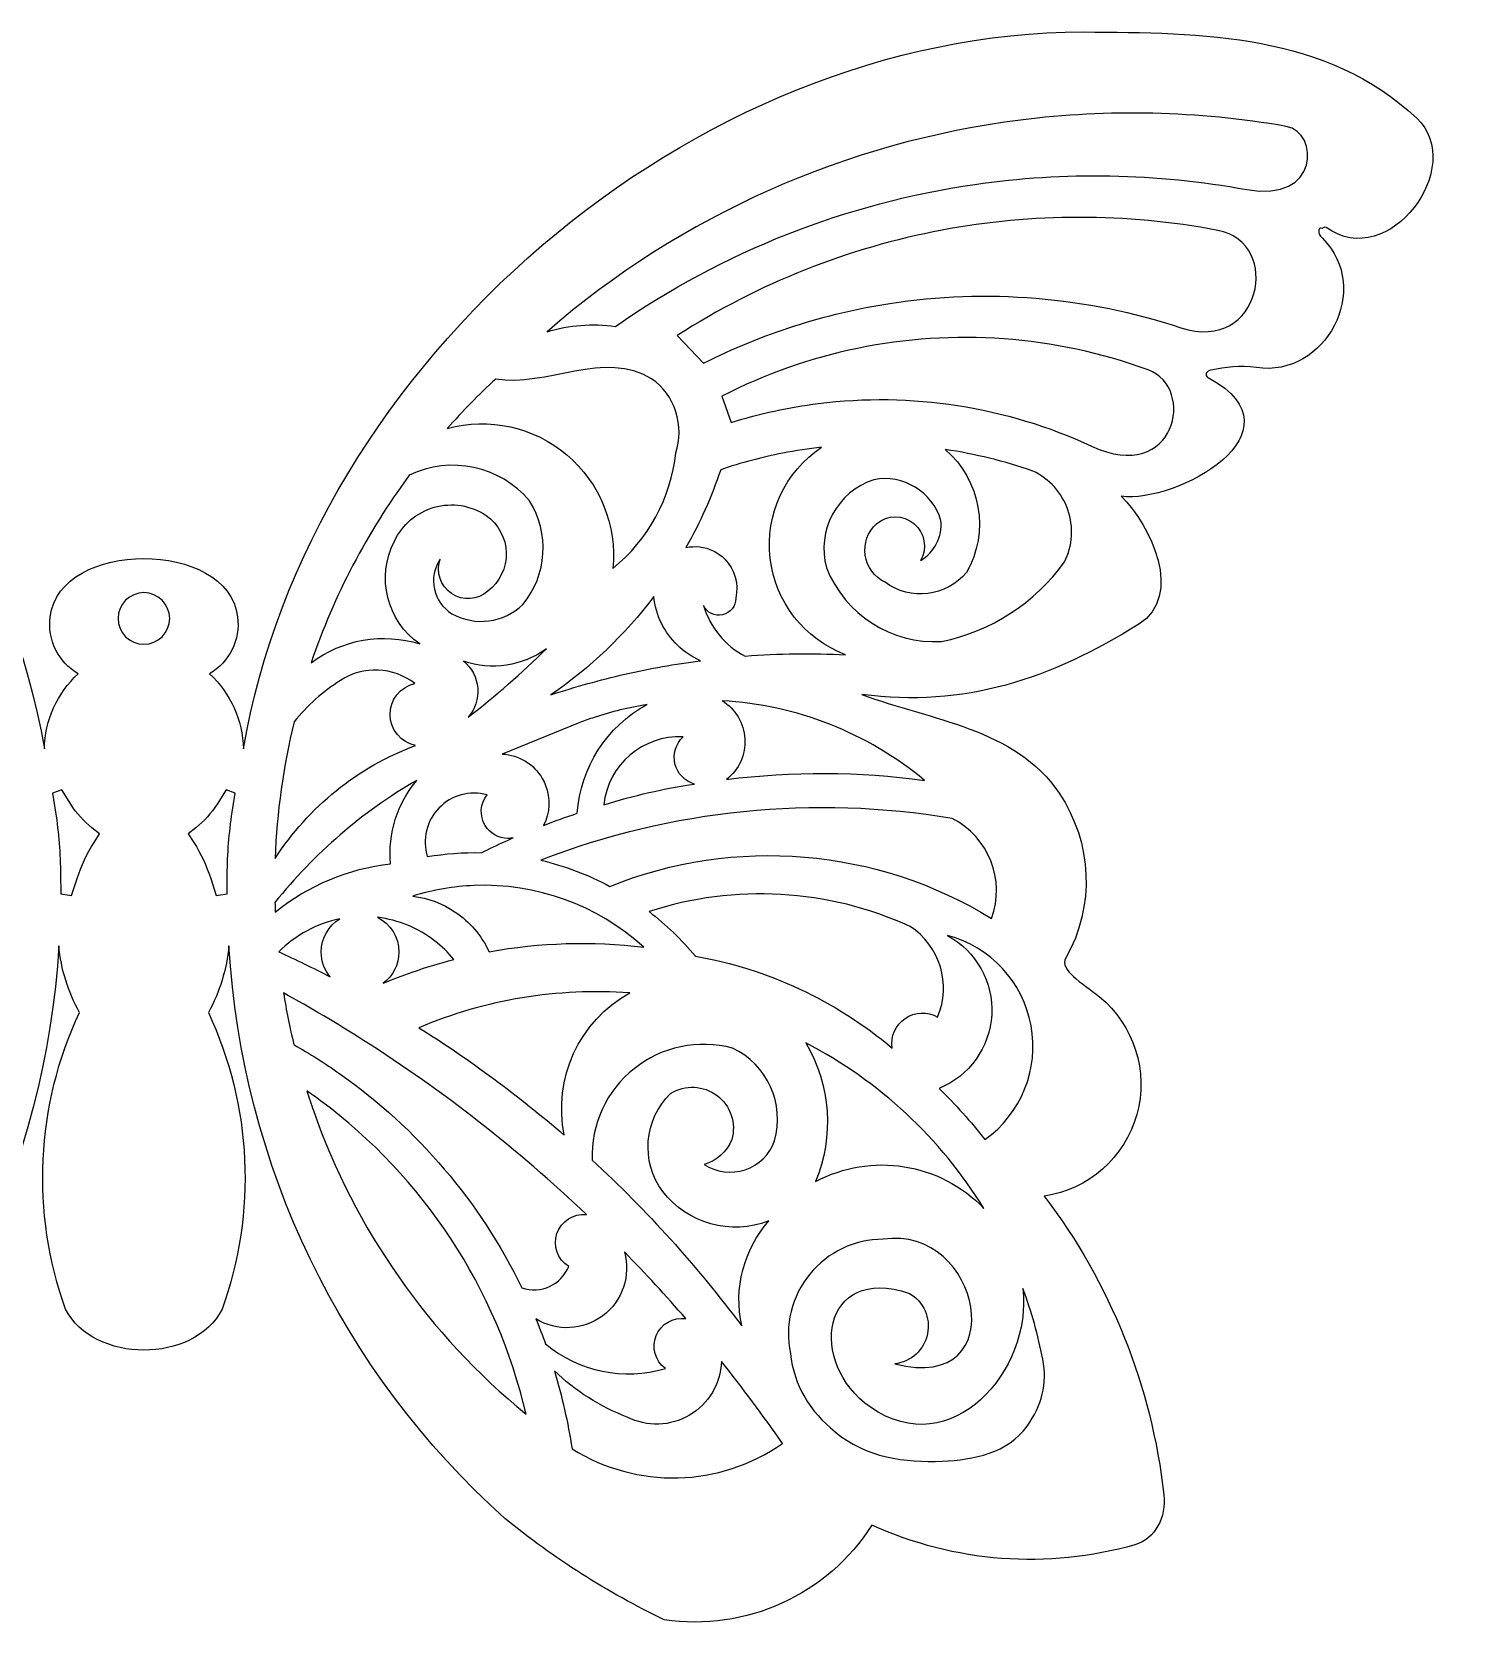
# Model space of a CAD drawing. Header units: centimetres. Extents: x 2 to 128, y -104 to 2.
# Drawn here: x 51.2 to 60.23, y -9.15 to 0.92 of the extents above; entities that cross this region are included whole.
import ezdxf

# ---------------------------------------------------------------- set-up
doc = ezdxf.new("R2010")
doc.units = ezdxf.units.CM
doc.header["$MEASUREMENT"] = 0
doc.layers.add('layer 1', color=7, linetype='Continuous')

msp = doc.modelspace()

# ---------------------------------------------------------------- linework, layer by layer
at = {"layer": 'layer 1', "color": 250}
for points, knots in [([(52.52748, -3.59248), (52.52307, -3.41298), (52.44647, -3.24288), (52.31497, -3.12068), (52.31497, -3.12068), (52.43977, -3.04707), (52.50887, -2.90637), (52.49098, -2.76257), (52.49098, -2.76257), (52.42976, -2.27348), (51.37277, -2.27348), (51.31155, -2.76257), (51.31155, -2.76257), (51.29355, -2.90637), (51.36276, -3.04707), (51.48756, -3.12068), (51.48756, -3.12068), (51.35605, -3.24288), (51.27946, -3.41298), (51.27505, -3.59248), (51.27505, -3.59248), (50.85864, -1.16223), (48.4455, 0.9134), (45.98965, 0.91531), (45.98965, 0.91531), (45.24184, 0.9128), (44.45672, 0.9047), (43.89331, 0.37299), (43.89331, 0.37299), (43.8241, 0.30769), (43.7934, 0.22449), (43.7918, 0.13729), (43.7918, 0.13729), (43.78621, -0.17421), (44.15211, -0.53662), (44.46371, -0.31382), (44.46371, -0.31382), (44.47611, -0.30502), (44.48952, -0.32523), (44.49762, -0.31922), (44.49762, -0.31922), (44.50142, -0.31642), (44.50772, -0.32422), (44.50872, -0.32832), (44.50872, -0.32832), (44.51362, -0.35012), (44.50472, -0.36402), (44.48671, -0.38192), (44.48671, -0.38192), (44.16851, -0.69973), (44.46832, -1.25874), (44.90223, -1.19533), (44.90223, -1.19533), (45.00992, -1.17954), (45.09233, -1.19384), (45.18893, -1.21124), (45.18893, -1.21124), (45.21193, -1.21534), (45.23743, -1.23994), (45.19973, -1.26074), (45.19973, -1.26074), (44.58853, -1.59794), (45.40184, -2.05126), (45.75274, -2.00475), (45.75274, -2.00475), (45.56514, -2.18896), (45.35764, -2.63016), (45.64215, -2.80887), (45.64215, -2.80887), (46.19105, -3.15348), (46.74266, -3.33788), (47.38437, -3.25017), (47.38437, -3.25017), (46.95367, -3.41279), (46.41725, -3.46298), (46.14325, -3.87129), (46.14325, -3.87129), (45.93325, -4.18419), (45.91704, -4.582), (46.10075, -4.90801), (46.10075, -4.90801), (46.14325, -4.98352), (46.00005, -5.06191), (45.88965, -5.15211), (45.88965, -5.15211), (45.67154, -5.33052), (45.57934, -5.62082), (45.65464, -5.89233), (45.65464, -5.89233), (45.72995, -6.16373), (45.95845, -6.36524), (46.23726, -6.40574), (46.23726, -6.40574), (45.82065, -6.95205), (45.56034, -7.60136), (45.48423, -8.28407), (45.48423, -8.28407), (45.46874, -8.42358), (45.53774, -8.56188), (45.66624, -8.59858), (45.66624, -8.59858), (46.21515, -8.75539), (46.80186, -8.71138), (47.32117, -8.47448), (47.32117, -8.47448), (47.60118, -8.91369), (48.11338, -9.14709), (48.6286, -9.0702), (48.6286, -9.0702), (48.9861, -8.89769), (49.32211, -8.68388), (49.62991, -8.43308), (49.62991, -8.43308), (50.66064, -7.50806), (51.28465, -6.21343), (51.36605, -4.83081), (51.36605, -4.83081), (51.37996, -4.97841), (51.42416, -5.12162), (51.49576, -5.25142), (51.49576, -5.25142), (51.22115, -5.83743), (51.18995, -6.50844), (51.40895, -7.11735), (51.40895, -7.11735), (51.58585, -7.45842), (52.21479, -7.46201), (52.39357, -7.11735), (52.39357, -7.11735), (52.61258, -6.50844), (52.58138, -5.83743), (52.30677, -5.25142), (52.30677, -5.25142), (52.37837, -5.12162), (52.42257, -4.97841), (52.43648, -4.83081), (52.43648, -4.83081), (52.51788, -6.21343), (53.14189, -7.50806), (54.17271, -8.43308), (54.17271, -8.43308), (54.48041, -8.68388), (54.81642, -8.89769), (55.17392, -9.0702), (55.17392, -9.0702), (55.68913, -9.14709), (56.20134, -8.91369), (56.48136, -8.47448), (56.48136, -8.47448), (57.00066, -8.71138), (57.58737, -8.75539), (58.13628, -8.59858), (58.13628, -8.59858), (58.26479, -8.56188), (58.33379, -8.42358), (58.31828, -8.28407), (58.31828, -8.28407), (58.24218, -7.60136), (57.98188, -6.95205), (57.56527, -6.40574), (57.56527, -6.40574), (57.84408, -6.36524), (58.07258, -6.16373), (58.14789, -5.89233), (58.14789, -5.89233), (58.22319, -5.62082), (58.13088, -5.33052), (57.91288, -5.15211), (57.91288, -5.15211), (57.80247, -5.06191), (57.65928, -4.98352), (57.70188, -4.90801), (57.70188, -4.90801), (57.88538, -4.582), (57.86928, -4.18419), (57.65928, -3.87129), (57.65928, -3.87129), (57.38527, -3.46298), (56.84885, -3.41279), (56.41815, -3.25017), (56.41815, -3.25017), (57.05987, -3.33788), (57.61147, -3.15348), (58.16038, -2.80887), (58.16038, -2.80887), (58.44479, -2.63016), (58.23738, -2.18896), (58.04978, -2.00475), (58.04978, -2.00475), (58.40069, -2.05126), (59.214, -1.59794), (58.60279, -1.26074), (58.60279, -1.26074), (58.56509, -1.23994), (58.59059, -1.21534), (58.61359, -1.21124), (58.61359, -1.21124), (58.7102, -1.19384), (58.79259, -1.17954), (58.9003, -1.19533), (58.9003, -1.19533), (59.33421, -1.25874), (59.63401, -0.69973), (59.3158, -0.38192), (59.3158, -0.38192), (59.2978, -0.36402), (59.2888, -0.35012), (59.29381, -0.32832), (59.29381, -0.32832), (59.29481, -0.32422), (59.30111, -0.31642), (59.30491, -0.31922), (59.30491, -0.31922), (59.31301, -0.32523), (59.3264, -0.30502), (59.33871, -0.31382), (59.33871, -0.31382), (59.73762, -0.59893), (60.22552, 0.07448), (59.90922, 0.37299), (59.90922, 0.37299), (59.34581, 0.9047), (58.56069, 0.9128), (57.81288, 0.91531), (57.81288, 0.91531), (55.35713, 0.9134), (52.94388, -1.16223), (52.52748, -3.59248)], [0, 0, 0, 0, 0.01724138, 0.01724138, 0.01724138, 0.01724138, 0.03448276, 0.03448276, 0.03448276, 0.03448276, 0.05172414, 0.05172414, 0.05172414, 0.05172414, 0.06896552, 0.06896552, 0.06896552, 0.06896552, 0.0862069, 0.0862069, 0.0862069, 0.0862069, 0.10344828, 0.10344828, 0.10344828, 0.10344828, 0.12068966, 0.12068966, 0.12068966, 0.12068966, 0.13793103, 0.13793103, 0.13793103, 0.13793103, 0.15517241, 0.15517241, 0.15517241, 0.15517241, 0.17241379, 0.17241379, 0.17241379, 0.17241379, 0.18965517, 0.18965517, 0.18965517, 0.18965517, 0.20689655, 0.20689655, 0.20689655, 0.20689655, 0.22413793, 0.22413793, 0.22413793, 0.22413793, 0.24137931, 0.24137931, 0.24137931, 0.24137931, 0.25862069, 0.25862069, 0.25862069, 0.25862069, 0.27586207, 0.27586207, 0.27586207, 0.27586207, 0.29310345, 0.29310345, 0.29310345, 0.29310345, 0.31034483, 0.31034483, 0.31034483, 0.31034483, 0.32758621, 0.32758621, 0.32758621, 0.32758621, 0.34482759, 0.34482759, 0.34482759, 0.34482759, 0.36206897, 0.36206897, 0.36206897, 0.36206897, 0.37931034, 0.37931034, 0.37931034, 0.37931034, 0.39655172, 0.39655172, 0.39655172, 0.39655172, 0.4137931, 0.4137931, 0.4137931, 0.4137931, 0.43103448, 0.43103448, 0.43103448, 0.43103448, 0.44827586, 0.44827586, 0.44827586, 0.44827586, 0.46551724, 0.46551724, 0.46551724, 0.46551724, 0.48275862, 0.48275862, 0.48275862, 0.48275862, 0.5, 0.5, 0.5, 0.5, 0.51724138, 0.51724138, 0.51724138, 0.51724138, 0.53448276, 0.53448276, 0.53448276, 0.53448276, 0.55172414, 0.55172414, 0.55172414, 0.55172414, 0.56896552, 0.56896552, 0.56896552, 0.56896552, 0.5862069, 0.5862069, 0.5862069, 0.5862069, 0.60344828, 0.60344828, 0.60344828, 0.60344828, 0.62068966, 0.62068966, 0.62068966, 0.62068966, 0.63793103, 0.63793103, 0.63793103, 0.63793103, 0.65517241, 0.65517241, 0.65517241, 0.65517241, 0.67241379, 0.67241379, 0.67241379, 0.67241379, 0.68965517, 0.68965517, 0.68965517, 0.68965517, 0.70689655, 0.70689655, 0.70689655, 0.70689655, 0.72413793, 0.72413793, 0.72413793, 0.72413793, 0.74137931, 0.74137931, 0.74137931, 0.74137931, 0.75862069, 0.75862069, 0.75862069, 0.75862069, 0.77586207, 0.77586207, 0.77586207, 0.77586207, 0.79310345, 0.79310345, 0.79310345, 0.79310345, 0.81034483, 0.81034483, 0.81034483, 0.81034483, 0.82758621, 0.82758621, 0.82758621, 0.82758621, 0.84482759, 0.84482759, 0.84482759, 0.84482759, 0.86206897, 0.86206897, 0.86206897, 0.86206897, 0.87931034, 0.87931034, 0.87931034, 0.87931034, 0.89655172, 0.89655172, 0.89655172, 0.89655172, 0.9137931, 0.9137931, 0.9137931, 0.9137931, 0.93103448, 0.93103448, 0.93103448, 0.93103448, 0.94827586, 0.94827586, 0.94827586, 0.94827586, 0.96551724, 0.96551724, 0.96551724, 0.96551724, 1, 1, 1, 1]), ([(59.0878, 0.32159), (59.2971, 0.285), (59.3002, -0.16032), (58.8396, -0.07561), (58.8396, -0.07561), (58.26925, 0.02926), (57.69142, 0.0384), (57.12824, -0.04322), (57.12824, -0.04322), (56.3231, -0.15991), (55.54795, -0.46219), (54.86772, -0.93624), (54.86772, -0.93624), (54.72361, -0.91623), (54.57681, -0.92754), (54.43741, -0.96934), (54.43741, -0.96934), (55.28655, -0.23252), (56.32625, 0.22386), (57.41725, 0.36142), (57.41725, 0.36142), (57.96701, 0.43073), (58.52979, 0.4192), (59.0878, 0.32159)], [0, 0, 0, 0, 0.14285714, 0.14285714, 0.14285714, 0.14285714, 0.28571429, 0.28571429, 0.28571429, 0.28571429, 0.42857143, 0.42857143, 0.42857143, 0.42857143, 0.57142857, 0.57142857, 0.57142857, 0.57142857, 0.71428571, 0.71428571, 0.71428571, 0.71428571, 1, 1, 1, 1]), ([(58.42589, -0.94444), (57.83022, -0.74742), (57.20211, -0.69792), (56.59344, -0.79195), (56.59344, -0.79195), (56.18939, -0.85436), (55.79388, -0.97999), (55.42213, -1.16783), (55.42213, -1.16783), (55.42213, -1.16783), (55.25662, -0.99414), (55.25662, -0.99414), (55.25662, -0.99414), (55.7686, -0.66482), (56.33489, -0.44177), (56.92253, -0.33122), (56.92253, -0.33122), (57.49083, -0.22431), (58.07912, -0.22263), (58.6576, -0.33212), (58.6576, -0.33212), (59.0686, -0.40992), (58.92989, -1.11114), (58.42589, -0.94444)], [0, 0, 0, 0, 0.14285714, 0.14285714, 0.14285714, 0.14285714, 0.28571429, 0.28571429, 0.28571429, 0.28571429, 0.42857143, 0.42857143, 0.42857143, 0.42857143, 0.57142857, 0.57142857, 0.57142857, 0.57142857, 0.71428571, 0.71428571, 0.71428571, 0.71428571, 1, 1, 1, 1]), ([(57.86318, -1.68914), (57.3233, -1.43868), (56.72719, -1.34787), (56.14406, -1.42111), (56.14406, -1.42111), (55.95932, -1.44432), (55.77588, -1.48394), (55.59594, -1.54024), (55.59594, -1.54024), (55.59594, -1.54024), (55.53804, -1.37474), (55.53804, -1.37474), (55.53804, -1.37474), (55.8103, -1.23523), (56.09757, -1.13499), (56.39164, -1.07448), (56.39164, -1.07448), (56.9958, -0.95015), (57.62863, -0.9936), (58.21899, -1.20924), (58.21899, -1.20924), (58.52409, -1.32074), (58.39249, -1.93475), (57.86318, -1.68914)], [0, 0, 0, 0, 0.14285714, 0.14285714, 0.14285714, 0.14285714, 0.28571429, 0.28571429, 0.28571429, 0.28571429, 0.42857143, 0.42857143, 0.42857143, 0.42857143, 0.57142857, 0.57142857, 0.57142857, 0.57142857, 0.71428571, 0.71428571, 0.71428571, 0.71428571, 1, 1, 1, 1]), ([(54.56272, -1.74405), (54.3546, -1.56784), (54.07311, -1.50564), (53.81019, -1.57765), (53.81019, -1.57765), (53.9064, -1.46914), (54.0081, -1.36544), (54.1147, -1.26714), (54.1147, -1.26714), (54.42671, -1.32414), (54.80612, -1.07973), (55.09502, -1.26643), (55.09502, -1.26643), (55.24413, -1.36264), (55.30263, -1.56914), (55.24842, -1.73055), (55.24842, -1.73055), (55.21713, -2.01615), (55.07433, -2.27776), (54.85122, -2.45866), (54.85122, -2.45866), (54.87872, -2.18755), (54.77082, -1.92015), (54.56272, -1.74405)], [0, 0, 0, 0, 0.14285714, 0.14285714, 0.14285714, 0.14285714, 0.28571429, 0.28571429, 0.28571429, 0.28571429, 0.42857143, 0.42857143, 0.42857143, 0.42857143, 0.57142857, 0.57142857, 0.57142857, 0.57142857, 0.71428571, 0.71428571, 0.71428571, 0.71428571, 1, 1, 1, 1]), ([(55.68374, -3.00947), (55.55684, -2.94307), (55.46243, -2.82787), (55.42213, -2.69047), (55.42213, -2.69047), (55.44293, -2.73616), (55.49293, -2.76117), (55.54204, -2.75016), (55.54204, -2.75016), (55.59113, -2.73917), (55.62564, -2.69516), (55.62484, -2.64487), (55.62484, -2.64487), (55.64574, -2.55666), (55.61974, -2.46396), (55.55613, -2.39946), (55.55613, -2.39946), (55.53452, -2.37758), (55.50961, -2.36), (55.48268, -2.34708), (55.48268, -2.34708), (55.4302, -2.3219), (55.37004, -2.31441), (55.31163, -2.32736), (55.31163, -2.32736), (55.40003, -2.17136), (55.47313, -2.00725), (55.53014, -1.83725), (55.53014, -1.83725), (55.65803, -1.79391), (55.78862, -1.75922), (55.92101, -1.73339), (55.92101, -1.73339), (56.00186, -1.71763), (56.08338, -1.70515), (56.16534, -1.69604), (56.16534, -1.69604), (55.93494, -1.84965), (55.80994, -2.11925), (55.84164, -2.39437), (55.84164, -2.39437), (55.87334, -2.66947), (56.05644, -2.90358), (56.31584, -3.00077), (56.31584, -3.00077), (56.10515, -2.99067), (55.89404, -2.99357), (55.68374, -3.00947)], [0, 0, 0, 0, 0.07692308, 0.07692308, 0.07692308, 0.07692308, 0.15384615, 0.15384615, 0.15384615, 0.15384615, 0.23076923, 0.23076923, 0.23076923, 0.23076923, 0.30769231, 0.30769231, 0.30769231, 0.30769231, 0.38461538, 0.38461538, 0.38461538, 0.38461538, 0.46153846, 0.46153846, 0.46153846, 0.46153846, 0.53846154, 0.53846154, 0.53846154, 0.53846154, 0.61538462, 0.61538462, 0.61538462, 0.61538462, 0.69230769, 0.69230769, 0.69230769, 0.69230769, 0.76923077, 0.76923077, 0.76923077, 0.76923077, 0.84615385, 0.84615385, 0.84615385, 0.84615385, 1, 1, 1, 1]), ([(56.19585, -2.45456), (56.13154, -2.21996), (56.26264, -1.97615), (56.49375, -1.90015), (56.49375, -1.90015), (56.67925, -1.86515), (56.86136, -1.97586), (56.91575, -2.15676), (56.91575, -2.15676), (56.92626, -2.25876), (56.87605, -2.35746), (56.78745, -2.40906), (56.78745, -2.40906), (56.83196, -2.33195), (56.81466, -2.23385), (56.74625, -2.17676), (56.74625, -2.17676), (56.67786, -2.11955), (56.57835, -2.11985), (56.51025, -2.17736), (56.51025, -2.17736), (56.45535, -2.22775), (56.42895, -2.30205), (56.43975, -2.37576), (56.43975, -2.37576), (56.45055, -2.44946), (56.49705, -2.51307), (56.56405, -2.54556), (56.56405, -2.54556), (56.72475, -2.66297), (56.94896, -2.63587), (57.07707, -2.48356), (57.07707, -2.48356), (57.22266, -2.22695), (57.16667, -1.90325), (56.94336, -1.71034), (56.94336, -1.71034), (57.13106, -1.73825), (57.31576, -1.78384), (57.49497, -1.84635), (57.49497, -1.84635), (57.59787, -1.89475), (57.67707, -1.98265), (57.71437, -2.09006), (57.71437, -2.09006), (57.75178, -2.19755), (57.74427, -2.31555), (57.69357, -2.41737), (57.69357, -2.41737), (57.50767, -2.67547), (57.23147, -2.85417), (56.91986, -2.91797), (56.91986, -2.91797), (56.60406, -2.93497), (56.31264, -2.74847), (56.19585, -2.45456)], [0, 0, 0, 0, 0.06666667, 0.06666667, 0.06666667, 0.06666667, 0.13333333, 0.13333333, 0.13333333, 0.13333333, 0.2, 0.2, 0.2, 0.2, 0.26666667, 0.26666667, 0.26666667, 0.26666667, 0.33333333, 0.33333333, 0.33333333, 0.33333333, 0.4, 0.4, 0.4, 0.4, 0.46666667, 0.46666667, 0.46666667, 0.46666667, 0.53333333, 0.53333333, 0.53333333, 0.53333333, 0.6, 0.6, 0.6, 0.6, 0.66666667, 0.66666667, 0.66666667, 0.66666667, 0.73333333, 0.73333333, 0.73333333, 0.73333333, 0.8, 0.8, 0.8, 0.8, 0.86666667, 0.86666667, 0.86666667, 0.86666667, 1, 1, 1, 1]), ([(52.95359, -3.05138), (53.09729, -2.62887), (53.30559, -2.23115), (53.57119, -1.87246), (53.57119, -1.87246), (53.83029, -1.74645), (54.14211, -1.81305), (54.3271, -2.03395), (54.3271, -2.03395), (54.45511, -2.23716), (54.43851, -2.49957), (54.28571, -2.68486), (54.28571, -2.68486), (54.16611, -2.80117), (53.98421, -2.82476), (53.8389, -2.74287), (53.8389, -2.74287), (53.7826, -2.70827), (53.7429, -2.65217), (53.7288, -2.58767), (53.7288, -2.58767), (53.7148, -2.52317), (53.7276, -2.45566), (53.7644, -2.40086), (53.7644, -2.40086), (53.73719, -2.48107), (53.7672, -2.56956), (53.8376, -2.61677), (53.8376, -2.61677), (53.908, -2.66387), (54.0013, -2.65797), (54.06511, -2.60217), (54.06511, -2.60217), (54.1401, -2.54487), (54.18331, -2.45517), (54.18101, -2.36077), (54.18101, -2.36077), (54.17891, -2.26635), (54.1316, -2.17876), (54.05401, -2.12496), (54.05401, -2.12496), (53.9582, -2.06106), (53.8392, -2.04226), (53.7283, -2.07355), (53.7283, -2.07355), (53.6175, -2.10486), (53.52589, -2.18316), (53.47759, -2.28775), (53.47759, -2.28775), (53.36089, -2.51246), (53.42939, -2.78897), (53.6376, -2.93318), (53.6376, -2.93318), (53.40379, -2.86057), (53.14939, -2.90447), (52.95359, -3.05138)], [0, 0, 0, 0, 0.06666667, 0.06666667, 0.06666667, 0.06666667, 0.13333333, 0.13333333, 0.13333333, 0.13333333, 0.2, 0.2, 0.2, 0.2, 0.26666667, 0.26666667, 0.26666667, 0.26666667, 0.33333333, 0.33333333, 0.33333333, 0.33333333, 0.4, 0.4, 0.4, 0.4, 0.46666667, 0.46666667, 0.46666667, 0.46666667, 0.53333333, 0.53333333, 0.53333333, 0.53333333, 0.6, 0.6, 0.6, 0.6, 0.66666667, 0.66666667, 0.66666667, 0.66666667, 0.73333333, 0.73333333, 0.73333333, 0.73333333, 0.8, 0.8, 0.8, 0.8, 0.86666667, 0.86666667, 0.86666667, 0.86666667, 1, 1, 1, 1]), ([(51.73906, -2.77277), (51.73906, -2.68326), (51.81166, -2.61056), (51.90126, -2.61056), (51.90126, -2.61056), (51.99086, -2.61056), (52.06347, -2.68326), (52.06347, -2.77277), (52.06347, -2.77277), (52.06347, -2.86237), (51.99086, -2.93497), (51.90126, -2.93497), (51.90126, -2.93497), (51.81166, -2.93497), (51.73906, -2.86237), (51.73906, -2.77277)], [0, 0, 0, 0, 0.2, 0.2, 0.2, 0.2, 0.4, 0.4, 0.4, 0.4, 0.6, 0.6, 0.6, 0.6, 1, 1, 1, 1]), ([(55.40233, -3.03857), (55.2429, -3.05948), (55.08464, -3.08785), (54.92806, -3.12355), (54.92806, -3.12355), (54.77095, -3.15938), (54.61552, -3.20259), (54.46231, -3.25307), (54.46231, -3.25307), (54.70982, -3.08318), (54.92833, -2.87448), (55.10942, -2.63497), (55.10942, -2.63497), (55.1154, -2.69421), (55.13187, -2.75086), (55.15722, -2.80273), (55.15722, -2.80273), (55.20778, -2.90617), (55.29369, -2.99061), (55.40233, -3.03857)], [0, 0, 0, 0, 0.16666667, 0.16666667, 0.16666667, 0.16666667, 0.33333333, 0.33333333, 0.33333333, 0.33333333, 0.5, 0.5, 0.5, 0.5, 0.66666667, 0.66666667, 0.66666667, 0.66666667, 1, 1, 1, 1]), ([(54.00171, -3.21177), (53.9962, -3.14528), (53.9638, -3.08398), (53.91201, -3.04207), (53.91201, -3.04207), (54.0883, -3.10197), (54.28251, -3.07267), (54.43331, -2.96347), (54.43331, -2.96347), (54.27831, -3.11698), (54.11381, -3.26068), (53.941, -3.39378), (53.941, -3.39378), (53.9852, -3.34398), (54.00721, -3.27817), (54.00171, -3.21177)], [0, 0, 0, 0, 0.2, 0.2, 0.2, 0.2, 0.4, 0.4, 0.4, 0.4, 0.6, 0.6, 0.6, 0.6, 1, 1, 1, 1]), ([(52.72708, -4.283), (52.73757, -3.99279), (52.77738, -3.70449), (52.84588, -3.42238), (52.84588, -3.42238), (52.92918, -3.32088), (53.02789, -3.23308), (53.13829, -3.16207), (53.13829, -3.16207), (53.28248, -3.06817), (53.4705, -3.07648), (53.6059, -3.18278), (53.6059, -3.18278), (53.51399, -3.20307), (53.44899, -3.28488), (53.44999, -3.37888), (53.44999, -3.37888), (53.45099, -3.47288), (53.51779, -3.55338), (53.60999, -3.57169), (53.60999, -3.57169), (53.24669, -3.70739), (52.93699, -3.9569), (52.72708, -4.283)], [0, 0, 0, 0, 0.14285714, 0.14285714, 0.14285714, 0.14285714, 0.28571429, 0.28571429, 0.28571429, 0.28571429, 0.42857143, 0.42857143, 0.42857143, 0.42857143, 0.57142857, 0.57142857, 0.57142857, 0.57142857, 0.71428571, 0.71428571, 0.71428571, 0.71428571, 1, 1, 1, 1]), ([(54.40791, -3.77939), (54.3554, -3.68869), (54.2607, -3.63088), (54.15611, -3.62548), (54.15611, -3.62548), (54.15611, -3.62548), (54.64431, -3.42688), (54.64431, -3.42688), (54.64431, -3.42688), (54.67396, -3.41573), (54.70384, -3.40524), (54.7339, -3.39539), (54.7339, -3.39539), (54.84248, -3.35985), (54.9537, -3.33283), (55.06663, -3.31458), (55.06663, -3.31458), (54.81282, -3.45198), (54.64732, -3.70999), (54.62821, -3.9979), (54.62821, -3.9979), (54.55692, -4.0217), (54.48611, -4.04719), (54.41591, -4.07439), (54.41591, -4.07439), (54.45598, -3.99552), (54.46002, -3.90391), (54.42866, -3.82274), (54.42866, -3.82274), (54.42292, -3.80789), (54.41601, -3.7934), (54.40791, -3.77939)], [0, 0, 0, 0, 0.11111111, 0.11111111, 0.11111111, 0.11111111, 0.22222222, 0.22222222, 0.22222222, 0.22222222, 0.33333333, 0.33333333, 0.33333333, 0.33333333, 0.44444444, 0.44444444, 0.44444444, 0.44444444, 0.55555556, 0.55555556, 0.55555556, 0.55555556, 0.66666667, 0.66666667, 0.66666667, 0.66666667, 0.77777778, 0.77777778, 0.77777778, 0.77777778, 1, 1, 1, 1]), ([(56.81226, -3.79099), (56.39914, -3.73549), (55.98064, -3.73349), (55.56703, -3.78489), (55.56703, -3.78489), (55.64494, -3.72409), (55.68804, -3.62889), (55.68233, -3.53019), (55.68233, -3.53019), (55.67673, -3.43148), (55.62303, -3.34178), (55.53873, -3.29018), (55.53873, -3.29018), (56.00584, -3.31668), (56.45225, -3.49218), (56.81226, -3.79099)], [0, 0, 0, 0, 0.2, 0.2, 0.2, 0.2, 0.4, 0.4, 0.4, 0.4, 0.6, 0.6, 0.6, 0.6, 1, 1, 1, 1]), ([(55.36593, -3.81429), (55.17232, -3.84249), (54.98132, -3.88639), (54.79481, -3.94559), (54.79481, -3.94559), (54.82102, -3.69298), (55.04023, -3.50509), (55.29392, -3.51788), (55.29392, -3.51788), (55.24723, -3.56078), (55.22753, -3.62569), (55.24253, -3.68729), (55.24253, -3.68729), (55.25753, -3.74889), (55.30473, -3.79749), (55.36593, -3.81429)], [0, 0, 0, 0, 0.2, 0.2, 0.2, 0.2, 0.4, 0.4, 0.4, 0.4, 0.6, 0.6, 0.6, 0.6, 1, 1, 1, 1]), ([(52.72588, -4.5598), (52.97288, -4.2502), (53.27549, -3.98939), (53.61819, -3.79099), (53.61819, -3.79099), (53.49519, -3.93699), (53.4356, -4.1262), (53.4528, -4.3164), (53.4528, -4.3164), (53.18698, -4.3459), (52.93539, -4.4514), (52.72798, -4.62031), (52.72798, -4.62031), (52.72718, -4.6001), (52.72647, -4.5799), (52.72588, -4.5598)], [0, 0, 0, 0, 0.2, 0.2, 0.2, 0.2, 0.4, 0.4, 0.4, 0.4, 0.6, 0.6, 0.6, 0.6, 1, 1, 1, 1]), ([(51.34565, -3.99119), (51.34565, -3.99119), (51.32715, -3.87239), (51.32715, -3.87239), (51.32715, -3.87239), (51.32715, -3.87239), (51.38435, -3.85109), (51.38435, -3.85109), (51.38435, -3.85109), (51.38435, -3.85109), (51.44095, -3.94159), (51.44095, -3.94159), (51.44095, -3.94159), (51.47715, -3.99799), (51.52226, -4.04799), (51.57456, -4.0899), (51.57456, -4.0899), (51.57456, -4.0899), (51.62226, -4.12709), (51.62226, -4.12709), (51.62226, -4.12709), (51.62226, -4.12709), (51.58765, -4.18099), (51.58765, -4.18099), (51.58765, -4.18099), (51.54286, -4.25239), (51.50696, -4.329), (51.48076, -4.40899), (51.48076, -4.40899), (51.48076, -4.40899), (51.44686, -4.5156), (51.44686, -4.5156), (51.44686, -4.5156), (51.44686, -4.5156), (51.37805, -4.5052), (51.37805, -4.5052), (51.37805, -4.5052), (51.37805, -4.5052), (51.37725, -4.3835), (51.37725, -4.3835), (51.37725, -4.3835), (51.37576, -4.25219), (51.36516, -4.1211), (51.34565, -3.99119)], [0, 0, 0, 0, 0.08333333, 0.08333333, 0.08333333, 0.08333333, 0.16666667, 0.16666667, 0.16666667, 0.16666667, 0.25, 0.25, 0.25, 0.25, 0.33333333, 0.33333333, 0.33333333, 0.33333333, 0.41666667, 0.41666667, 0.41666667, 0.41666667, 0.5, 0.5, 0.5, 0.5, 0.58333333, 0.58333333, 0.58333333, 0.58333333, 0.66666667, 0.66666667, 0.66666667, 0.66666667, 0.75, 0.75, 0.75, 0.75, 0.83333333, 0.83333333, 0.83333333, 0.83333333, 1, 1, 1, 1]), ([(52.21486, -4.18099), (52.21486, -4.18099), (52.18027, -4.12709), (52.18027, -4.12709), (52.18027, -4.12709), (52.18027, -4.12709), (52.22797, -4.0899), (52.22797, -4.0899), (52.22797, -4.0899), (52.28027, -4.04799), (52.32537, -3.99799), (52.36157, -3.94159), (52.36157, -3.94159), (52.36157, -3.94159), (52.41817, -3.85109), (52.41817, -3.85109), (52.41817, -3.85109), (52.41817, -3.85109), (52.47547, -3.87239), (52.47547, -3.87239), (52.47547, -3.87239), (52.47547, -3.87239), (52.45697, -3.99119), (52.45697, -3.99119), (52.45697, -3.99119), (52.43737, -4.1211), (52.42677, -4.25219), (52.42527, -4.3835), (52.42527, -4.3835), (52.42527, -4.3835), (52.42437, -4.5052), (52.42437, -4.5052), (52.42437, -4.5052), (52.42437, -4.5052), (52.35567, -4.5156), (52.35567, -4.5156), (52.35567, -4.5156), (52.35567, -4.5156), (52.32187, -4.40899), (52.32187, -4.40899), (52.32187, -4.40899), (52.29557, -4.329), (52.25967, -4.25239), (52.21486, -4.18099)], [0, 0, 0, 0, 0.08333333, 0.08333333, 0.08333333, 0.08333333, 0.16666667, 0.16666667, 0.16666667, 0.16666667, 0.25, 0.25, 0.25, 0.25, 0.33333333, 0.33333333, 0.33333333, 0.33333333, 0.41666667, 0.41666667, 0.41666667, 0.41666667, 0.5, 0.5, 0.5, 0.5, 0.58333333, 0.58333333, 0.58333333, 0.58333333, 0.66666667, 0.66666667, 0.66666667, 0.66666667, 0.75, 0.75, 0.75, 0.75, 0.83333333, 0.83333333, 0.83333333, 0.83333333, 1, 1, 1, 1]), ([(53.6845, -4.2709), (53.6512, -4.1632), (53.6792, -4.046), (53.75759, -3.96499), (53.75759, -3.96499), (53.836, -3.88409), (53.9523, -3.85229), (54.06091, -3.88199), (54.06091, -3.88199), (54.0166, -3.93729), (54.0115, -4.01439), (54.0483, -4.07499), (54.0483, -4.07499), (54.07897, -4.1254), (54.13325, -4.15539), (54.19069, -4.1559), (54.19069, -4.1559), (54.2022, -4.156), (54.21382, -4.15493), (54.22541, -4.1526), (54.22541, -4.1526), (54.20959, -4.15952), (54.1938, -4.16652), (54.17805, -4.1736), (54.17805, -4.1736), (54.12643, -4.19681), (54.07518, -4.22091), (54.0243, -4.2459), (54.0243, -4.2459), (53.9105, -4.2435), (53.7967, -4.2518), (53.6845, -4.2709)], [0, 0, 0, 0, 0.11111111, 0.11111111, 0.11111111, 0.11111111, 0.22222222, 0.22222222, 0.22222222, 0.22222222, 0.33333333, 0.33333333, 0.33333333, 0.33333333, 0.44444444, 0.44444444, 0.44444444, 0.44444444, 0.55555556, 0.55555556, 0.55555556, 0.55555556, 0.66666667, 0.66666667, 0.66666667, 0.66666667, 0.77777778, 0.77777778, 0.77777778, 0.77777778, 1, 1, 1, 1]), ([(57.23426, -4.6598), (56.51115, -4.21589), (55.62043, -4.14089), (54.83332, -4.4578), (54.83332, -4.4578), (54.69591, -4.3843), (54.54961, -4.3291), (54.39801, -4.2934), (54.39801, -4.2934), (55.22163, -3.9757), (56.11545, -3.88509), (56.98606, -4.03089), (56.98606, -4.03089), (57.21626, -4.1473), (57.32297, -4.4175), (57.23426, -4.6598)], [0, 0, 0, 0, 0.2, 0.2, 0.2, 0.2, 0.4, 0.4, 0.4, 0.4, 0.6, 0.6, 0.6, 0.6, 1, 1, 1, 1]), ([(54.0729, -4.86931), (54.0251, -4.76646), (53.95074, -4.68072), (53.85972, -4.61928), (53.85972, -4.61928), (53.78124, -4.56631), (53.69038, -4.53137), (53.59339, -4.5191), (53.59339, -4.5191), (53.72012, -4.47954), (53.84972, -4.45752), (53.97898, -4.45232), (53.97898, -4.45232), (54.36666, -4.4367), (54.75123, -4.57239), (55.04582, -4.8402), (55.04582, -4.8402), (54.72192, -4.80071), (54.39381, -4.81051), (54.0729, -4.86931)], [0, 0, 0, 0, 0.16666667, 0.16666667, 0.16666667, 0.16666667, 0.33333333, 0.33333333, 0.33333333, 0.33333333, 0.5, 0.5, 0.5, 0.5, 0.66666667, 0.66666667, 0.66666667, 0.66666667, 1, 1, 1, 1]), ([(56.60815, -5.47462), (56.25415, -5.17582), (55.82723, -4.97651), (55.37083, -4.89691), (55.37083, -4.89691), (55.28463, -4.79281), (55.18693, -4.69861), (55.07963, -4.6164), (55.07963, -4.6164), (55.61913, -4.4405), (56.20504, -4.4737), (56.72126, -4.70941), (56.72126, -4.70941), (56.91016, -4.83231), (56.98345, -5.07311), (56.89506, -5.28041), (56.89506, -5.28041), (56.83115, -5.24372), (56.75196, -5.24662), (56.69095, -5.28792), (56.69095, -5.28792), (56.62996, -5.32922), (56.59776, -5.40172), (56.60815, -5.47462)], [0, 0, 0, 0, 0.14285714, 0.14285714, 0.14285714, 0.14285714, 0.28571429, 0.28571429, 0.28571429, 0.28571429, 0.42857143, 0.42857143, 0.42857143, 0.42857143, 0.57142857, 0.57142857, 0.57142857, 0.57142857, 0.71428571, 0.71428571, 0.71428571, 0.71428571, 1, 1, 1, 1]), ([(53.07298, -5.02662), (52.96508, -4.97082), (52.85588, -4.91771), (52.74947, -4.869), (52.74947, -4.869), (52.85648, -4.76421), (52.98929, -4.6913), (53.13459, -4.66161), (53.13459, -4.66161), (53.06389, -4.7045), (53.01679, -4.78211), (53.01679, -4.87071), (53.01679, -4.87071), (53.01679, -4.93001), (53.03788, -4.98432), (53.07298, -5.02662)], [0, 0, 0, 0, 0.2, 0.2, 0.2, 0.2, 0.4, 0.4, 0.4, 0.4, 0.6, 0.6, 0.6, 0.6, 1, 1, 1, 1]), ([(53.50589, -4.87071), (53.50589, -4.77531), (53.4512, -4.69251), (53.37129, -4.6524), (53.37129, -4.6524), (53.50315, -4.66866), (53.62694, -4.72031), (53.73035, -4.8004), (53.73035, -4.8004), (53.77454, -4.83463), (53.81502, -4.87404), (53.8508, -4.91811), (53.8508, -4.91811), (53.76273, -4.94074), (53.67569, -4.96708), (53.58988, -4.99706), (53.58988, -4.99706), (53.52818, -5.01861), (53.46712, -5.04204), (53.4068, -5.06731), (53.4068, -5.06731), (53.46689, -5.02281), (53.50589, -4.95131), (53.50589, -4.87071)], [0, 0, 0, 0, 0.14285714, 0.14285714, 0.14285714, 0.14285714, 0.28571429, 0.28571429, 0.28571429, 0.28571429, 0.42857143, 0.42857143, 0.42857143, 0.42857143, 0.57142857, 0.57142857, 0.57142857, 0.57142857, 0.71428571, 0.71428571, 0.71428571, 0.71428571, 1, 1, 1, 1]), ([(57.19296, -6.04993), (57.10386, -5.93664), (57.00727, -5.82933), (56.90385, -5.72893), (56.90385, -5.72893), (57.09456, -5.65132), (57.22357, -5.47062), (57.23497, -5.26501), (57.23497, -5.26501), (57.24627, -5.05942), (57.13817, -4.86561), (56.95706, -4.76741), (56.95706, -4.76741), (57.22746, -4.83801), (57.43257, -5.05881), (57.48307, -5.33362), (57.48307, -5.33362), (57.53367, -5.60853), (57.42046, -5.88772), (57.19296, -6.04993)], [0, 0, 0, 0, 0.16666667, 0.16666667, 0.16666667, 0.16666667, 0.33333333, 0.33333333, 0.33333333, 0.33333333, 0.5, 0.5, 0.5, 0.5, 0.66666667, 0.66666667, 0.66666667, 0.66666667, 1, 1, 1, 1]), ([(54.27981, -6.98336), (54.0173, -6.4427), (53.6221, -5.97967), (53.13351, -5.63599), (53.13351, -5.63599), (53.04064, -5.57066), (52.94443, -5.50964), (52.84508, -5.45322), (52.84508, -5.45322), (52.81908, -5.34552), (52.79718, -5.23692), (52.77948, -5.12762), (52.77948, -5.12762), (52.95069, -5.22187), (53.11871, -5.32148), (53.28334, -5.42624), (53.28334, -5.42624), (53.78455, -5.74519), (54.25421, -6.11202), (54.68561, -6.52175), (54.68561, -6.52175), (54.60351, -6.51334), (54.52652, -6.56264), (54.49982, -6.64075), (54.49982, -6.64075), (54.47311, -6.71875), (54.50391, -6.80495), (54.57401, -6.84845), (54.57401, -6.84845), (54.52691, -6.96406), (54.39811, -7.02305), (54.27981, -6.98336)], [0, 0, 0, 0, 0.11111111, 0.11111111, 0.11111111, 0.11111111, 0.22222222, 0.22222222, 0.22222222, 0.22222222, 0.33333333, 0.33333333, 0.33333333, 0.33333333, 0.44444444, 0.44444444, 0.44444444, 0.44444444, 0.55555556, 0.55555556, 0.55555556, 0.55555556, 0.66666667, 0.66666667, 0.66666667, 0.66666667, 0.77777778, 0.77777778, 0.77777778, 0.77777778, 1, 1, 1, 1]), ([(54.54632, -6.02323), (54.25891, -5.77502), (53.95331, -5.54883), (53.63199, -5.34651), (53.63199, -5.34651), (54.0504, -5.16972), (54.50482, -5.09492), (54.95772, -5.12831), (54.95772, -5.12831), (54.63951, -5.30442), (54.47282, -5.66703), (54.54632, -6.02323)], [0, 0, 0, 0, 0.25, 0.25, 0.25, 0.25, 0.5, 0.5, 0.5, 0.5, 1, 1, 1, 1]), ([(55.66214, -7.22086), (55.38093, -6.84545), (55.06592, -6.49664), (54.72112, -6.17884), (54.72112, -6.17884), (54.71322, -5.95633), (54.81122, -5.74323), (54.98532, -5.60442), (54.98532, -5.60442), (55.15943, -5.46562), (55.38903, -5.41752), (55.60414, -5.47482), (55.60414, -5.47482), (55.82334, -5.57822), (55.93544, -5.82513), (55.86894, -6.05823), (55.86894, -6.05823), (55.83824, -6.14394), (55.77004, -6.21094), (55.68374, -6.23994), (55.68374, -6.23994), (55.59743, -6.26904), (55.50253, -6.25694), (55.42623, -6.20714), (55.42623, -6.20714), (55.50554, -6.18483), (55.56983, -6.12663), (55.60003, -6.04993), (55.60003, -6.04993), (55.62924, -5.94733), (55.59224, -5.83733), (55.50693, -5.77322), (55.50693, -5.77322), (55.42173, -5.70903), (55.30582, -5.70392), (55.21523, -5.76033), (55.21523, -5.76033), (55.04683, -5.92443), (55.02563, -6.18784), (55.16563, -6.37683), (55.16563, -6.37683), (55.32263, -6.57904), (55.59373, -6.65425), (55.83244, -6.56184), (55.83244, -6.56184), (55.67463, -6.74214), (55.61143, -6.98655), (55.66214, -7.22086)], [0, 0, 0, 0, 0.07692308, 0.07692308, 0.07692308, 0.07692308, 0.15384615, 0.15384615, 0.15384615, 0.15384615, 0.23076923, 0.23076923, 0.23076923, 0.23076923, 0.30769231, 0.30769231, 0.30769231, 0.30769231, 0.38461538, 0.38461538, 0.38461538, 0.38461538, 0.46153846, 0.46153846, 0.46153846, 0.46153846, 0.53846154, 0.53846154, 0.53846154, 0.53846154, 0.61538462, 0.61538462, 0.61538462, 0.61538462, 0.69230769, 0.69230769, 0.69230769, 0.69230769, 0.76923077, 0.76923077, 0.76923077, 0.76923077, 0.84615385, 0.84615385, 0.84615385, 0.84615385, 1, 1, 1, 1]), ([(56.12715, -6.31474), (56.24485, -6.03024), (56.22185, -5.70693), (56.06504, -5.44192), (56.06504, -5.44192), (56.52615, -5.68103), (56.91356, -6.04093), (57.18586, -6.48334), (57.18586, -6.48334), (56.91056, -6.19623), (56.47795, -6.12734), (56.12715, -6.31474)], [0, 0, 0, 0, 0.25, 0.25, 0.25, 0.25, 0.5, 0.5, 0.5, 0.5, 1, 1, 1, 1]), ([(54.30531, -7.77726), (53.69206, -7.27519), (53.22964, -6.61441), (52.96776, -5.86805), (52.96776, -5.86805), (52.95328, -5.82683), (52.93941, -5.78536), (52.92618, -5.74362), (52.92618, -5.74362), (52.95528, -5.76385), (52.984, -5.78453), (53.01238, -5.8056), (53.01238, -5.8056), (53.66256, -6.28798), (54.12153, -6.98638), (54.30531, -7.77726)], [0, 0, 0, 0, 0.2, 0.2, 0.2, 0.2, 0.4, 0.4, 0.4, 0.4, 0.6, 0.6, 0.6, 0.6, 1, 1, 1, 1]), ([(56.24985, -7.88877), (56.09145, -7.75787), (55.99194, -7.60006), (55.96834, -7.39456), (55.96834, -7.39456), (55.93204, -7.21885), (55.97665, -7.03605), (56.08994, -6.89695), (56.08994, -6.89695), (56.20335, -6.75774), (56.37325, -6.67705), (56.55276, -6.67705), (56.55276, -6.67705), (57.16437, -6.58125), (57.38657, -7.65337), (56.62615, -7.46076), (56.62615, -7.46076), (56.72775, -7.44836), (56.81025, -7.37256), (56.83115, -7.27225), (56.83115, -7.27225), (56.85216, -7.17196), (56.80686, -7.06945), (56.71866, -7.01746), (56.71866, -7.01746), (56.16125, -6.83024), (56.07604, -7.45936), (56.47245, -7.73366), (56.47245, -7.73366), (56.98246, -8.08677), (57.49057, -7.50286), (57.43147, -6.98675), (57.43147, -6.98675), (57.48557, -7.13265), (57.52737, -7.28096), (57.55697, -7.43186), (57.55697, -7.43186), (57.58647, -7.58756), (57.55027, -7.72306), (57.45817, -7.85177), (57.45817, -7.85177), (57.33657, -8.02177), (57.12067, -8.06437), (56.92406, -8.07307), (56.92406, -8.07307), (56.69026, -8.08348), (56.44465, -8.04987), (56.24985, -7.88877)], [0, 0, 0, 0, 0.07692308, 0.07692308, 0.07692308, 0.07692308, 0.15384615, 0.15384615, 0.15384615, 0.15384615, 0.23076923, 0.23076923, 0.23076923, 0.23076923, 0.30769231, 0.30769231, 0.30769231, 0.30769231, 0.38461538, 0.38461538, 0.38461538, 0.38461538, 0.46153846, 0.46153846, 0.46153846, 0.46153846, 0.53846154, 0.53846154, 0.53846154, 0.53846154, 0.61538462, 0.61538462, 0.61538462, 0.61538462, 0.69230769, 0.69230769, 0.69230769, 0.69230769, 0.76923077, 0.76923077, 0.76923077, 0.76923077, 0.84615385, 0.84615385, 0.84615385, 0.84615385, 1, 1, 1, 1]), ([(55.18212, -7.48976), (54.92082, -7.56776), (54.63782, -7.50996), (54.42801, -7.33566), (54.42801, -7.33566), (54.40901, -7.28255), (54.38872, -7.22995), (54.36721, -7.17785), (54.36721, -7.17785), (54.49872, -7.25875), (54.66631, -7.25076), (54.78951, -7.15775), (54.78951, -7.15775), (54.91262, -7.06475), (54.96622, -6.90575), (54.92442, -6.75715), (54.92442, -6.75715), (55.05732, -6.89285), (55.18593, -7.03256), (55.31013, -7.17616), (55.31013, -7.17616), (55.23093, -7.16495), (55.15423, -7.20896), (55.12392, -7.28306), (55.12392, -7.28306), (55.09372, -7.35715), (55.11773, -7.44236), (55.18212, -7.48976)], [0, 0, 0, 0, 0.125, 0.125, 0.125, 0.125, 0.25, 0.25, 0.25, 0.25, 0.375, 0.375, 0.375, 0.375, 0.5, 0.5, 0.5, 0.5, 0.625, 0.625, 0.625, 0.625, 0.75, 0.75, 0.75, 0.75, 1, 1, 1, 1]), ([(54.59472, -7.99447), (54.56941, -7.82906), (54.53241, -7.66557), (54.48401, -7.50536), (54.48401, -7.50536), (54.61601, -7.63156), (54.77181, -7.73027), (54.94222, -7.79587), (54.94222, -7.79587), (55.06652, -7.85907), (55.21443, -7.85437), (55.33442, -7.78347), (55.33442, -7.78347), (55.45453, -7.71257), (55.52993, -7.58537), (55.53464, -7.44596), (55.53464, -7.44596), (55.66864, -7.61326), (55.79664, -7.78516), (55.91864, -7.96137), (55.91864, -7.96137), (55.52413, -8.23768), (55.00242, -8.25077), (54.59472, -7.99447)], [0, 0, 0, 0, 0.14285714, 0.14285714, 0.14285714, 0.14285714, 0.28571429, 0.28571429, 0.28571429, 0.28571429, 0.42857143, 0.42857143, 0.42857143, 0.42857143, 0.57142857, 0.57142857, 0.57142857, 0.57142857, 0.71428571, 0.71428571, 0.71428571, 0.71428571, 1, 1, 1, 1])]:
    msp.add_open_spline(points, degree=3, knots=knots, dxfattribs=at)

doc.saveas('drawing.dxf')
